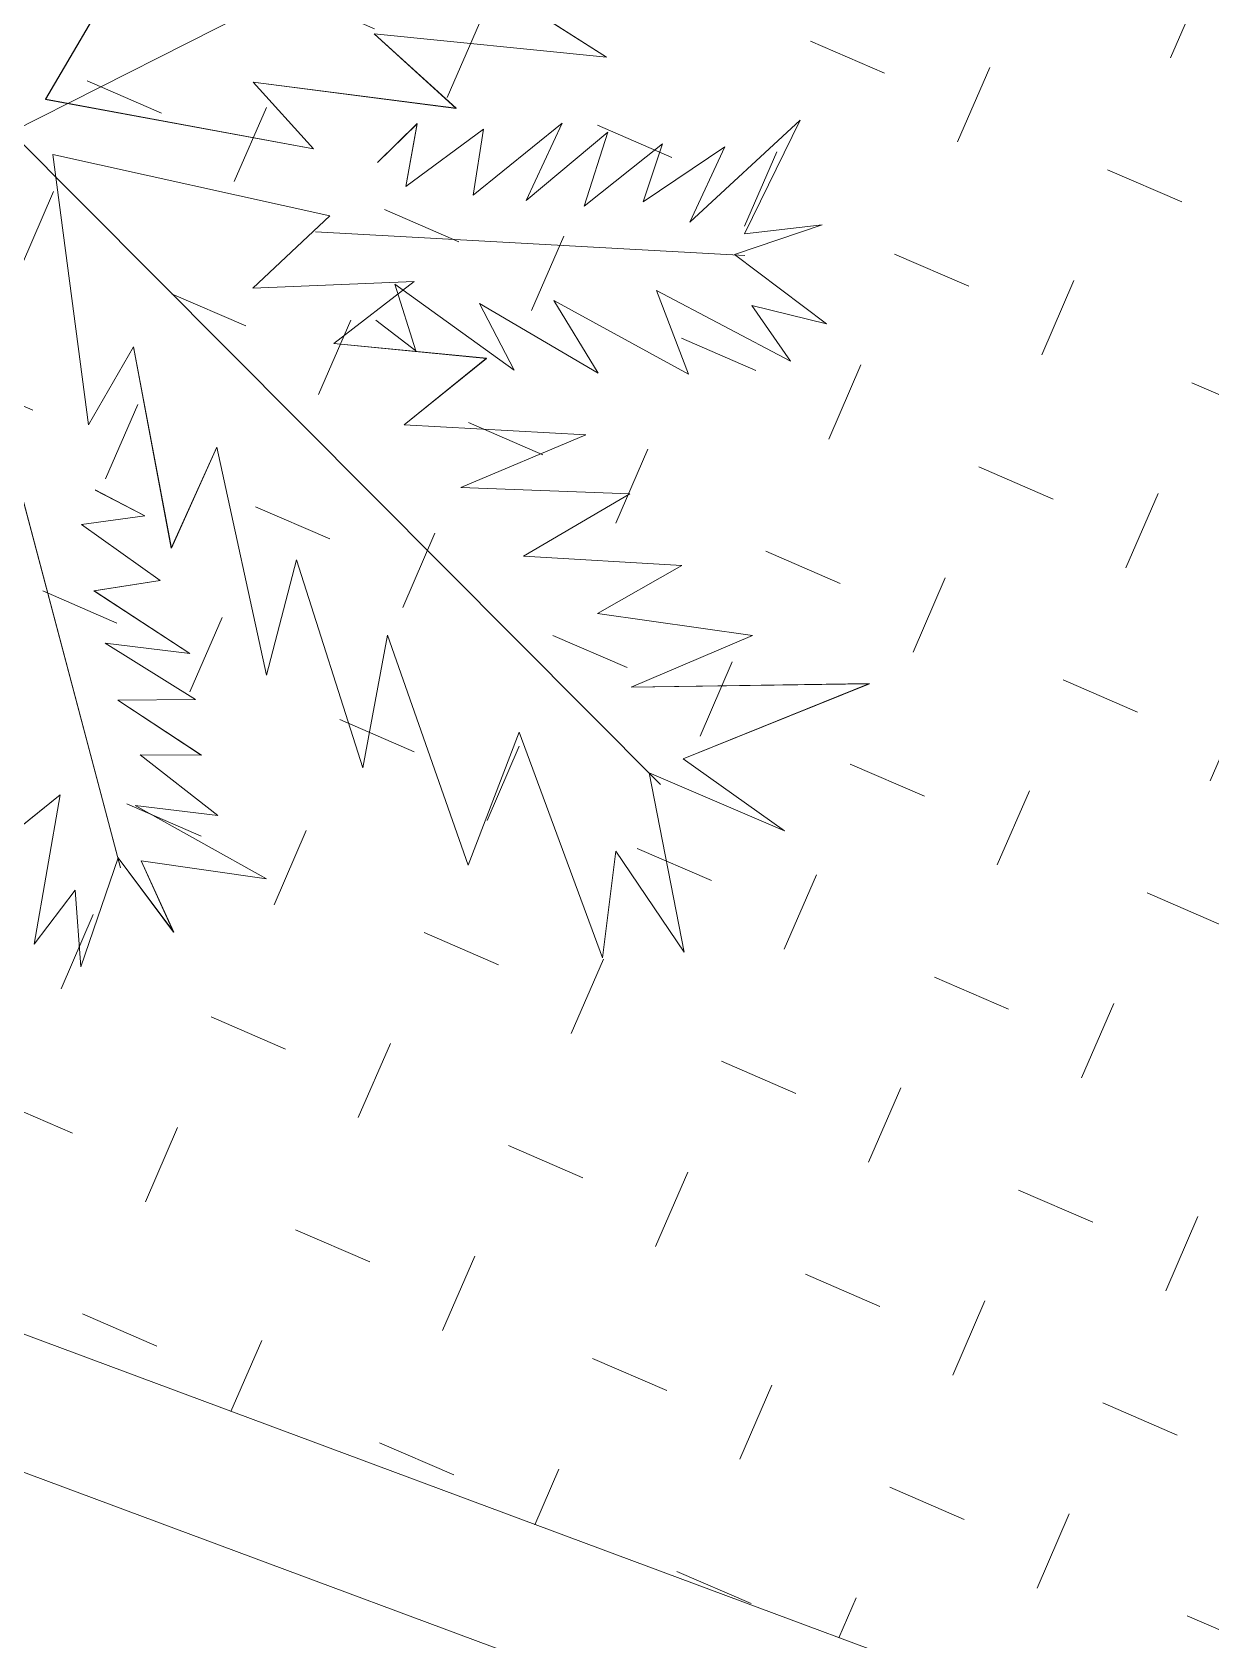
# Model space of a CAD drawing. Extents: x -2063571 to 559285, y 565862 to 1758715.
# Drawn here: x -2062798.1962 to -2062798.1504, y 566286.0925 to 566286.155 of the extents above; entities that cross this region are included whole.
import ezdxf

# ---------------------------------------------------------------- set-up
doc = ezdxf.new("R2010")
doc.units = 0
doc.header["$MEASUREMENT"] = 0
for name, color, linetype, lineweight in [('CAY', 64, 'CONTINUOUS', 0), ('CHIA LO', 40, 'CONTINUOUS', 0), ('kichthuoc', 6, 'CONTINUOUS', 0), ('Lift', 1, 'CONTINUOUS', 0), ('Q-DUONG', 22, 'CONTINUOUS', 0)]:
    doc.layers.add(name, color=color, linetype=linetype, lineweight=lineweight)
pattern_1 = [(336.581345463, (-5630456.878, 1390305.53873), (0.328767986843, 0.130044649361), [0.125, -0.375]), (66.581345463, (-5630456.84548, 1390305.45654), (-0.130044649361, 0.328767986843), [0.125, -0.375])]

# ---------------------------------------------------------------- blocks, each defined once
blk = doc.blocks.new('cay CAU VUA')
at = {"layer": 'CAY'}
for p, q in [((-755.8692, 239.7561), (-755.3263, 242.8669)), ((-756.1922, 240.8058), (-756.9756, 242.0556)), ((-754.9706, 240.3877), (-754.0241, 241.519)), ((-755.8692, 239.7561), (-758.66, 241.2337))]:
    blk.add_line(p, q, dxfattribs=at)
blk.add_lwpolyline([(-755.8891, 239.9178), (-755.2023, 240.5527), (-755.51, 240.5241), (-755.0207, 241.0284), (-755.3941, 240.9561), (-754.8531, 241.5467), (-755.2354, 241.4022), (-754.7842, 241.9996), (-755.205, 241.806), (-754.7196, 242.4876), (-755.1938, 242.3674), (-754.726, 243.0468), (-755.0515, 242.8738), (-754.9039, 243.2652), (-755.3373, 242.8122), (-755.4424, 243.3061), (-755.4433, 242.8793), (-756.0227, 243.2531), (-755.5415, 242.5917), (-755.9263, 242.8292), (-755.681, 242.3524), (-755.9829, 242.4934), (-755.6949, 242.0307), (-756.0809, 242.2058), (-755.7634, 241.72), (-756.158, 241.9652), (-755.8265, 241.4367), (-756.1766, 241.5362), (-755.916, 241.0791), (-756.2485, 241.1808), (-755.9102, 240.742), (-756.2657, 240.8142)], close=True, dxfattribs=at)
for points in [[(-756.0643, 241.1501), (-756.0578, 241.3234), (-756.2022, 241.1322), (-756.1977, 241.6367), (-756.3159, 241.408), (-756.3563, 241.8779), (-756.4718, 241.6099), (-756.5317, 242.1336), (-756.7031, 241.8775), (-756.7703, 242.3928), (-756.8499, 242.1746), (-756.9457, 242.4201), (-756.9578, 242.0254), (-757.2151, 242.2124), (-757.0357, 242.0121), (-757.4645, 241.943), (-756.9605, 241.836), (-757.2408, 241.7851), (-756.925, 241.6652), (-757.1258, 241.604), (-756.7959, 241.5087), (-757.0505, 241.428), (-756.6971, 241.3343), (-756.9852, 241.2828), (-756.6072, 241.175), (-756.8131, 241.0741), (-756.4985, 240.9699), (-756.6971, 240.8773), (-756.5089, 240.8428)], [(-753.8127, 241.1209), (-754.1093, 241.2048), (-753.6399, 241.4279), (-753.872, 241.4362), (-753.6682, 241.6031), (-754.0473, 241.4927), (-753.949, 241.7952), (-754.084, 241.5626), (-754.2822, 241.9491), (-754.2282, 241.4367), (-754.3632, 241.6875), (-754.3797, 241.3502), (-754.5, 241.5222), (-754.4887, 241.179), (-754.6441, 241.3962), (-754.624, 241.0312), (-754.762, 241.2893), (-754.7477, 240.8965), (-754.9073, 241.0611), (-754.9092, 240.7296), (-755.0586, 240.8899), (-755.0332, 240.7003)], [(-756.998, 239.7059), (-756.0291, 239.7871), (-756.4208, 240.6365), (-756.4887, 240.335), (-756.817, 240.9562), (-756.8637, 240.5787), (-757.2582, 241.2757), (-757.2389, 240.8675)]]:
    blk.add_lwpolyline(points, dxfattribs=at)
blk = doc.blocks.new('MB')
at = {"layer": 'Lift'}
h = blk.add_hatch(dxfattribs=at)
h.set_pattern_fill('CROSS', color=8, angle=336.5813, style=0)
h.set_pattern_definition([(336.581345463, (-5630456.878, 1390305.53873), (0.328767986843, 0.130044649361), [0.125, -0.375]), (66.581345463, (-5630456.84548, 1390305.45654), (-0.130044649361, 0.328767986843), [0.125, -0.375])])
h.paths.add_polyline_path([(336.9824, 626.3148, 0.414214), (335.9239, 628.6298), (327.3961, 631.8058, 0.414214), (325.081, 630.7473), (323.8944, 627.561, 0.414214), (324.953, 625.2459), (333.4807, 622.0699, 0.414214), (335.7958, 623.1285)])
h.paths.add_polyline_path([(328.9633, 627.4239), (330.9821, 626.672), (331.1139, 627.0258), (329.0951, 627.7777)], flags=24)
h = blk.add_hatch(dxfattribs=at)
h.set_pattern_fill('CROSS', color=8, angle=336.5813, style=0)
h.set_pattern_definition(pattern_1)
h.paths.add_polyline_path([(336.9824, 626.3148, 0.414214), (335.9239, 628.6298), (327.3961, 631.8058, 0.414214), (325.081, 630.7473), (323.8944, 627.561, 0.414214), (324.953, 625.2459), (333.4807, 622.0699, 0.414214), (335.7958, 623.1285)])
h.paths.add_polyline_path([(328.9633, 627.4239), (330.9821, 626.672), (331.1139, 627.0258), (329.0951, 627.7777)], flags=24)
h = blk.add_hatch(dxfattribs=at)
h.set_pattern_fill('CROSS', color=8, angle=336.5813, style=0)
h.set_pattern_definition(pattern_1)
h.paths.add_polyline_path([(336.9824, 626.3148, 0.414214), (335.9239, 628.6298), (327.3961, 631.8058, 0.414214), (325.081, 630.7473), (323.8944, 627.561, 0.414214), (324.953, 625.2459), (333.4807, 622.0699, 0.414214), (335.7958, 623.1285)])
h.paths.add_polyline_path([(328.9633, 627.4239), (330.9821, 626.672), (331.1139, 627.0258), (329.0951, 627.7777)], flags=24)
h = blk.add_hatch(dxfattribs=at)
h.set_pattern_fill('CROSS', color=8, angle=336.5813, style=0)
h.set_pattern_definition(pattern_1)
h.paths.add_polyline_path([(336.9824, 626.3148, 0.414214), (335.9239, 628.6298), (327.3961, 631.8058, 0.414214), (325.081, 630.7473), (323.8944, 627.561, 0.414214), (324.953, 625.2459), (333.4807, 622.0699, 0.414214), (335.7958, 623.1285)])
h.paths.add_polyline_path([(328.9633, 627.4239), (330.9821, 626.672), (331.1139, 627.0258), (329.0951, 627.7777)], flags=24)
h = blk.add_hatch(dxfattribs=at)
h.set_pattern_fill('CROSS', color=8, angle=336.5813, style=0)
h.set_pattern_definition(pattern_1)
h.paths.add_polyline_path([(336.9824, 626.3148, 0.414214), (335.9239, 628.6298), (327.3961, 631.8058, 0.414214), (325.081, 630.7473), (323.8944, 627.561, 0.414214), (324.953, 625.2459), (333.4807, 622.0699, 0.414214), (335.7958, 623.1285)])
h.paths.add_polyline_path([(328.9633, 627.4239), (330.9821, 626.672), (331.1139, 627.0258), (329.0951, 627.7777)], flags=24)
h = blk.add_hatch(dxfattribs=at)
h.set_pattern_fill('CROSS', color=8, angle=336.5813, style=0)
h.set_pattern_definition(pattern_1)
h.paths.add_polyline_path([(336.9824, 626.3148, 0.414214), (335.9239, 628.6298), (327.3961, 631.8058, 0.414214), (325.081, 630.7473), (323.8944, 627.561, 0.414214), (324.953, 625.2459), (333.4807, 622.0699, 0.414214), (335.7958, 623.1285)])
h.paths.add_polyline_path([(328.9633, 627.4239), (330.9821, 626.672), (331.1139, 627.0258), (329.0951, 627.7777)], flags=24)
h = blk.add_hatch(dxfattribs=at)
h.set_pattern_fill('CROSS', color=8, angle=336.5813, style=0)
h.set_pattern_definition(pattern_1)
h.paths.add_polyline_path([(336.9824, 626.3148, 0.414214), (335.9239, 628.6298), (327.3961, 631.8058, 0.414214), (325.081, 630.7473), (323.8944, 627.561, 0.414214), (324.953, 625.2459), (333.4807, 622.0699, 0.414214), (335.7958, 623.1285)])
h.paths.add_polyline_path([(328.9633, 627.4239), (330.9821, 626.672), (331.1139, 627.0258), (329.0951, 627.7777)], flags=24)
at = {"layer": 'CAY', "color": 8}
for p, q in [((325.9809, 626.7116, 0), (327.2485, 627.3538, 0)), ((325.9809, 626.7116, 0), (327.2485, 627.3538, 0)), ((325.9809, 626.7116, 0), (327.2485, 627.3538, 0)), ((325.9809, 626.7116, 0), (327.2485, 627.3538, 0)), ((325.9809, 626.7116, 0), (327.2485, 627.3538, 0)), ((326.2555, 627.1396, 0), (326.0338, 626.7624, 0)), ((326.2555, 627.1396, 0), (326.0338, 626.7624, 0)), ((326.2555, 627.1396, 0), (326.0338, 626.7624, 0)), ((326.2555, 627.1396, 0), (326.0338, 626.7624, 0)), ((326.2555, 627.1396, 0), (326.0338, 626.7624, 0)), ((326.9001, 626.8276, 0), (326.745, 626.9266, 0)), ((326.9001, 626.8276, 0), (326.745, 626.9266, 0)), ((326.9001, 626.8276, 0), (326.745, 626.9266, 0)), ((326.9001, 626.8276, 0), (326.745, 626.9266, 0)), ((326.9001, 626.8276, 0), (326.745, 626.9266, 0)), ((326.6681, 626.7485, 0), (326.5414, 626.8636, 0)), ((326.5414, 626.8636, 0), (326.9001, 626.8276, 0)), ((326.6681, 626.7485, 0), (326.5414, 626.8636, 0)), ((326.5414, 626.8636, 0), (326.9001, 626.8276, 0)), ((326.6681, 626.7485, 0), (326.5414, 626.8636, 0)), ((326.5414, 626.8636, 0), (326.9001, 626.8276, 0)), ((326.6681, 626.7485, 0), (326.5414, 626.8636, 0)), ((326.5414, 626.8636, 0), (326.9001, 626.8276, 0)), ((326.6681, 626.7485, 0), (326.5414, 626.8636, 0)), ((326.5414, 626.8636, 0), (326.9001, 626.8276, 0)), ((326.4477, 626.6858, 0), (326.3545, 626.789, 0)), ((326.3545, 626.789, 0), (326.6681, 626.7485, 0)), ((326.4477, 626.6858, 0), (326.3545, 626.789, 0)), ((326.3545, 626.789, 0), (326.6681, 626.7485, 0)), ((326.4477, 626.6858, 0), (326.3545, 626.789, 0)), ((326.3545, 626.789, 0), (326.6681, 626.7485, 0)), ((326.4477, 626.6858, 0), (326.3545, 626.789, 0)), ((326.3545, 626.789, 0), (326.6681, 626.7485, 0)), ((326.4477, 626.6858, 0), (326.3545, 626.789, 0)), ((326.3545, 626.789, 0), (326.6681, 626.7485, 0)), ((326.0338, 626.7624, 0), (326.4477, 626.6858, 0)), ((326.0338, 626.7624, 0), (326.4477, 626.6858, 0)), ((326.0338, 626.7624, 0), (326.4477, 626.6858, 0)), ((326.0338, 626.7624, 0), (326.4477, 626.6858, 0)), ((326.0338, 626.7624, 0), (326.4477, 626.6858, 0)), ((327.1989, 626.7303, 0), (327.0287, 626.5728, 0)), ((327.1989, 626.7303, 0), (327.0287, 626.5728, 0)), ((327.1989, 626.7303, 0), (327.0287, 626.5728, 0)), ((327.1989, 626.7303, 0), (327.0287, 626.5728, 0)), ((327.1989, 626.7303, 0), (327.0287, 626.5728, 0)), ((327.113, 626.5547, 0), (327.1989, 626.7303, 0)), ((327.113, 626.5547, 0), (327.1989, 626.7303, 0)), ((327.113, 626.5547, 0), (327.1989, 626.7303, 0)), ((327.113, 626.5547, 0), (327.1989, 626.7303, 0)), ((327.113, 626.5547, 0), (327.1989, 626.7303, 0)), ((325.9809, 626.7116, 0), (326.9834, 625.7045, 0)), ((325.9809, 626.7116, 0), (326.9834, 625.7045, 0)), ((325.9809, 626.7116, 0), (326.9834, 625.7045, 0)), ((325.9809, 626.7116, 0), (326.9834, 625.7045, 0)), ((325.9809, 626.7116, 0), (326.9834, 625.7045, 0)), ((326.608, 626.7248, 0), (326.5464, 626.6646, 0)), ((326.608, 626.7248, 0), (326.5464, 626.6646, 0)), ((326.608, 626.7248, 0), (326.5464, 626.6646, 0)), ((326.608, 626.7248, 0), (326.5464, 626.6646, 0)), ((326.608, 626.7248, 0), (326.5464, 626.6646, 0)), ((326.5904, 626.6278, 0), (326.608, 626.7248, 0)), ((326.5904, 626.6278, 0), (326.608, 626.7248, 0)), ((326.5904, 626.6278, 0), (326.608, 626.7248, 0)), ((326.5904, 626.6278, 0), (326.608, 626.7248, 0)), ((326.5904, 626.6278, 0), (326.608, 626.7248, 0)), ((326.7104, 626.7164, 0), (326.5904, 626.6278, 0)), ((326.7104, 626.7164, 0), (326.5904, 626.6278, 0)), ((326.7104, 626.7164, 0), (326.5904, 626.6278, 0)), ((326.7104, 626.7164, 0), (326.5904, 626.6278, 0)), ((326.7104, 626.7164, 0), (326.5904, 626.6278, 0)), ((326.8318, 626.7255, 0), (326.6941, 626.6145, 0)), ((326.8318, 626.7255, 0), (326.6941, 626.6145, 0)), ((326.8318, 626.7255, 0), (326.6941, 626.6145, 0)), ((326.8318, 626.7255, 0), (326.6941, 626.6145, 0)), ((326.8318, 626.7255, 0), (326.6941, 626.6145, 0)), ((326.6941, 626.6145, 0), (326.7104, 626.7164, 0)), ((326.6941, 626.6145, 0), (326.7104, 626.7164, 0)), ((326.6941, 626.6145, 0), (326.7104, 626.7164, 0)), ((326.6941, 626.6145, 0), (326.7104, 626.7164, 0)), ((326.6941, 626.6145, 0), (326.7104, 626.7164, 0)), ((326.7759, 626.6062, 0), (326.8318, 626.7255, 0)), ((326.7759, 626.6062, 0), (326.8318, 626.7255, 0)), ((326.7759, 626.6062, 0), (326.8318, 626.7255, 0)), ((326.7759, 626.6062, 0), (326.8318, 626.7255, 0)), ((326.7759, 626.6062, 0), (326.8318, 626.7255, 0)), ((326.9021, 626.7118, 0), (326.7759, 626.6062, 0)), ((326.9021, 626.7118, 0), (326.7759, 626.6062, 0)), ((326.9021, 626.7118, 0), (326.7759, 626.6062, 0)), ((326.9021, 626.7118, 0), (326.7759, 626.6062, 0)), ((326.9021, 626.7118, 0), (326.7759, 626.6062, 0)), ((326.8657, 626.5973, 0), (326.9021, 626.7118, 0)), ((326.8657, 626.5973, 0), (326.9021, 626.7118, 0)), ((326.8657, 626.5973, 0), (326.9021, 626.7118, 0)), ((326.8657, 626.5973, 0), (326.9021, 626.7118, 0)), ((326.8657, 626.5973, 0), (326.9021, 626.7118, 0)), ((326.9863, 626.6938, 0), (326.8657, 626.5973, 0)), ((326.9863, 626.6938, 0), (326.8657, 626.5973, 0)), ((326.9863, 626.6938, 0), (326.8657, 626.5973, 0)), ((326.9863, 626.6938, 0), (326.8657, 626.5973, 0)), ((326.9863, 626.6938, 0), (326.8657, 626.5973, 0)), ((326.9567, 626.6041, 0), (326.9863, 626.6938, 0)), ((326.9567, 626.6041, 0), (326.9863, 626.6938, 0)), ((326.9567, 626.6041, 0), (326.9863, 626.6938, 0)), ((326.9567, 626.6041, 0), (326.9863, 626.6938, 0)), ((326.9567, 626.6041, 0), (326.9863, 626.6938, 0)), ((327.0828, 626.689, 0), (326.9567, 626.6041, 0)), ((327.0828, 626.689, 0), (326.9567, 626.6041, 0)), ((327.0828, 626.689, 0), (326.9567, 626.6041, 0)), ((327.0828, 626.689, 0), (326.9567, 626.6041, 0)), ((327.0828, 626.689, 0), (326.9567, 626.6041, 0)), ((327.0287, 626.5728, 0), (327.0828, 626.689, 0)), ((327.0287, 626.5728, 0), (327.0828, 626.689, 0)), ((327.0287, 626.5728, 0), (327.0828, 626.689, 0)), ((327.0287, 626.5728, 0), (327.0828, 626.689, 0)), ((327.0287, 626.5728, 0), (327.0828, 626.689, 0)), ((326.0455, 626.677, 0), (326.1006, 626.2597, 0)), ((326.4728, 626.5827, 0), (326.0455, 626.677, 0)), ((326.0455, 626.677, 0), (326.1006, 626.2597, 0)), ((326.4728, 626.5827, 0), (326.0455, 626.677, 0)), ((326.0455, 626.677, 0), (326.1006, 626.2597, 0)), ((326.4728, 626.5827, 0), (326.0455, 626.677, 0)), ((326.0455, 626.677, 0), (326.1006, 626.2597, 0)), ((326.4728, 626.5827, 0), (326.0455, 626.677, 0)), ((326.0455, 626.677, 0), (326.1006, 626.2597, 0)), ((326.4728, 626.5827, 0), (326.0455, 626.677, 0)), ((326.3539, 626.4708, 0), (326.4728, 626.5827, 0)), ((326.3539, 626.4708, 0), (326.4728, 626.5827, 0)), ((326.3539, 626.4708, 0), (326.4728, 626.5827, 0)), ((326.3539, 626.4708, 0), (326.4728, 626.5827, 0)), ((326.3539, 626.4708, 0), (326.4728, 626.5827, 0)), ((326.4506, 626.5579, 0), (327.1134, 626.5214, 0)), ((326.4506, 626.5579, 0), (327.1134, 626.5214, 0)), ((326.4506, 626.5579, 0), (327.1134, 626.5214, 0)), ((326.4506, 626.5579, 0), (327.1134, 626.5214, 0)), ((326.4506, 626.5579, 0), (327.1134, 626.5214, 0)), ((327.0976, 626.5226, 0), (327.2332, 626.5687, 0)), ((327.0976, 626.5226, 0), (327.2332, 626.5687, 0)), ((327.0976, 626.5226, 0), (327.2332, 626.5687, 0)), ((327.0976, 626.5226, 0), (327.2332, 626.5687, 0)), ((327.0976, 626.5226, 0), (327.2332, 626.5687, 0)), ((327.2332, 626.5687, 0), (327.113, 626.5547, 0)), ((327.2332, 626.5687, 0), (327.113, 626.5547, 0)), ((327.2332, 626.5687, 0), (327.113, 626.5547, 0)), ((327.2332, 626.5687, 0), (327.113, 626.5547, 0)), ((327.2332, 626.5687, 0), (327.113, 626.5547, 0)), ((327.2396, 626.4157, 0), (327.0976, 626.5226, 0)), ((327.2396, 626.4157, 0), (327.0976, 626.5226, 0)), ((327.2396, 626.4157, 0), (327.0976, 626.5226, 0)), ((327.2396, 626.4157, 0), (327.0976, 626.5226, 0)), ((327.2396, 626.4157, 0), (327.0976, 626.5226, 0)), ((326.6031, 626.4812, 0), (326.3539, 626.4708, 0)), ((326.6031, 626.4812, 0), (326.3539, 626.4708, 0)), ((326.6031, 626.4812, 0), (326.3539, 626.4708, 0)), ((326.6031, 626.4812, 0), (326.3539, 626.4708, 0)), ((326.6031, 626.4812, 0), (326.3539, 626.4708, 0)), ((326.4793, 626.3854, 0), (326.6031, 626.4812, 0)), ((326.4793, 626.3854, 0), (326.6031, 626.4812, 0)), ((326.4793, 626.3854, 0), (326.6031, 626.4812, 0)), ((326.4793, 626.3854, 0), (326.6031, 626.4812, 0)), ((326.4793, 626.3854, 0), (326.6031, 626.4812, 0)), ((326.6059, 626.3741, 0), (326.5732, 626.4768, 0)), ((326.5732, 626.4768, 0), (326.7574, 626.3442, 0)), ((326.6059, 626.3741, 0), (326.5732, 626.4768, 0)), ((326.5732, 626.4768, 0), (326.7574, 626.3442, 0)), ((326.6059, 626.3741, 0), (326.5732, 626.4768, 0)), ((326.5732, 626.4768, 0), (326.7574, 626.3442, 0)), ((326.6059, 626.3741, 0), (326.5732, 626.4768, 0)), ((326.5732, 626.4768, 0), (326.7574, 626.3442, 0)), ((326.6059, 626.3741, 0), (326.5732, 626.4768, 0)), ((326.5732, 626.4768, 0), (326.7574, 626.3442, 0)), ((327.0268, 626.3379, 0), (326.9772, 626.4674, 0)), ((326.9772, 626.4674, 0), (327.184, 626.3583, 0)), ((327.0268, 626.3379, 0), (326.9772, 626.4674, 0)), ((326.9772, 626.4674, 0), (327.184, 626.3583, 0)), ((327.0268, 626.3379, 0), (326.9772, 626.4674, 0)), ((326.9772, 626.4674, 0), (327.184, 626.3583, 0)), ((327.0268, 626.3379, 0), (326.9772, 626.4674, 0)), ((326.9772, 626.4674, 0), (327.184, 626.3583, 0)), ((327.0268, 626.3379, 0), (326.9772, 626.4674, 0)), ((326.9772, 626.4674, 0), (327.184, 626.3583, 0)), ((326.7574, 626.3442, 0), (326.704, 626.447, 0)), ((326.704, 626.447, 0), (326.8872, 626.3398, 0)), ((326.7574, 626.3442, 0), (326.704, 626.447, 0)), ((326.704, 626.447, 0), (326.8872, 626.3398, 0)), ((326.7574, 626.3442, 0), (326.704, 626.447, 0)), ((326.704, 626.447, 0), (326.8872, 626.3398, 0)), ((326.7574, 626.3442, 0), (326.704, 626.447, 0)), ((326.704, 626.447, 0), (326.8872, 626.3398, 0)), ((326.7574, 626.3442, 0), (326.704, 626.447, 0)), ((326.704, 626.447, 0), (326.8872, 626.3398, 0)), ((326.8872, 626.3398, 0), (326.8187, 626.4519, 0)), ((326.8187, 626.4519, 0), (327.0268, 626.3379, 0)), ((326.8872, 626.3398, 0), (326.8187, 626.4519, 0)), ((326.8187, 626.4519, 0), (327.0268, 626.3379, 0)), ((326.8872, 626.3398, 0), (326.8187, 626.4519, 0)), ((326.8187, 626.4519, 0), (327.0268, 626.3379, 0)), ((326.8872, 626.3398, 0), (326.8187, 626.4519, 0)), ((326.8187, 626.4519, 0), (327.0268, 626.3379, 0)), ((326.8872, 626.3398, 0), (326.8187, 626.4519, 0)), ((326.8187, 626.4519, 0), (327.0268, 626.3379, 0)), ((327.184, 626.3583, 0), (327.1245, 626.4442, 0)), ((327.1245, 626.4442, 0), (327.2396, 626.4157, 0)), ((327.184, 626.3583, 0), (327.1245, 626.4442, 0)), ((327.1245, 626.4442, 0), (327.2396, 626.4157, 0)), ((327.184, 626.3583, 0), (327.1245, 626.4442, 0)), ((327.1245, 626.4442, 0), (327.2396, 626.4157, 0)), ((327.184, 626.3583, 0), (327.1245, 626.4442, 0)), ((327.1245, 626.4442, 0), (327.2396, 626.4157, 0)), ((327.184, 626.3583, 0), (327.1245, 626.4442, 0)), ((327.1245, 626.4442, 0), (327.2396, 626.4157, 0)), ((326.5439, 626.4215, 0), (326.6059, 626.3741, 0)), ((326.5439, 626.4215, 0), (326.6059, 626.3741, 0)), ((326.5439, 626.4215, 0), (326.6059, 626.3741, 0)), ((326.5439, 626.4215, 0), (326.6059, 626.3741, 0)), ((326.5439, 626.4215, 0), (326.6059, 626.3741, 0)), ((326.715, 626.3625, 0), (326.4793, 626.3854, 0)), ((326.715, 626.3625, 0), (326.4793, 626.3854, 0)), ((326.715, 626.3625, 0), (326.4793, 626.3854, 0)), ((326.715, 626.3625, 0), (326.4793, 626.3854, 0)), ((326.715, 626.3625, 0), (326.4793, 626.3854, 0)), ((326.1006, 626.2597, 0), (326.17, 626.3802, 0)), ((326.1006, 626.2597, 0), (326.17, 626.3802, 0)), ((326.1006, 626.2597, 0), (326.17, 626.3802, 0)), ((326.1006, 626.2597, 0), (326.17, 626.3802, 0)), ((326.1006, 626.2597, 0), (326.17, 626.3802, 0)), ((326.17, 626.3802, 0), (326.2283, 626.0695, 0)), ((326.17, 626.3802, 0), (326.2283, 626.0695, 0)), ((326.17, 626.3802, 0), (326.2283, 626.0695, 0)), ((326.17, 626.3802, 0), (326.2283, 626.0695, 0)), ((326.17, 626.3802, 0), (326.2283, 626.0695, 0)), ((326.5875, 626.2596, 0), (326.715, 626.3625, 0)), ((326.5875, 626.2596, 0), (326.715, 626.3625, 0)), ((326.5875, 626.2596, 0), (326.715, 626.3625, 0)), ((326.5875, 626.2596, 0), (326.715, 626.3625, 0)), ((326.5875, 626.2596, 0), (326.715, 626.3625, 0)), ((326.8679, 626.2443, 0), (326.5875, 626.2596, 0)), ((326.8679, 626.2443, 0), (326.5875, 626.2596, 0)), ((326.8679, 626.2443, 0), (326.5875, 626.2596, 0)), ((326.8679, 626.2443, 0), (326.5875, 626.2596, 0)), ((326.8679, 626.2443, 0), (326.5875, 626.2596, 0)), ((326.6753, 626.1629, 0), (326.8679, 626.2443, 0)), ((326.6753, 626.1629, 0), (326.8679, 626.2443, 0)), ((326.6753, 626.1629, 0), (326.8679, 626.2443, 0)), ((326.6753, 626.1629, 0), (326.8679, 626.2443, 0)), ((326.6753, 626.1629, 0), (326.8679, 626.2443, 0)), ((325.9798, 626.2174, 0), (326.1499, 625.5758, 0)), ((325.9798, 626.2174, 0), (326.1499, 625.5758, 0)), ((325.9798, 626.2174, 0), (326.1499, 625.5758, 0)), ((325.9798, 626.2174, 0), (326.1499, 625.5758, 0)), ((325.9798, 626.2174, 0), (326.1499, 625.5758, 0)), ((326.2283, 626.0695, 0), (326.2986, 626.2255, 0)), ((326.2283, 626.0695, 0), (326.2986, 626.2255, 0)), ((326.2283, 626.0695, 0), (326.2986, 626.2255, 0)), ((326.2283, 626.0695, 0), (326.2986, 626.2255, 0)), ((326.2283, 626.0695, 0), (326.2986, 626.2255, 0)), ((326.2986, 626.2255, 0), (326.3753, 625.8733, 0)), ((326.2986, 626.2255, 0), (326.3753, 625.8733, 0)), ((326.2986, 626.2255, 0), (326.3753, 625.8733, 0)), ((326.2986, 626.2255, 0), (326.3753, 625.8733, 0)), ((326.2986, 626.2255, 0), (326.3753, 625.8733, 0)), ((326.1872, 626.1193, 0), (326.1109, 626.1592, 0)), ((326.1872, 626.1193, 0), (326.1109, 626.1592, 0)), ((326.1872, 626.1193, 0), (326.1109, 626.1592, 0)), ((326.1872, 626.1193, 0), (326.1109, 626.1592, 0)), ((326.1872, 626.1193, 0), (326.1109, 626.1592, 0)), ((326.9363, 626.1535, 0), (326.6753, 626.1629, 0)), ((326.9363, 626.1535, 0), (326.6753, 626.1629, 0)), ((326.9363, 626.1535, 0), (326.6753, 626.1629, 0)), ((326.9363, 626.1535, 0), (326.6753, 626.1629, 0)), ((326.9363, 626.1535, 0), (326.6753, 626.1629, 0)), ((326.7717, 626.0571, 0), (326.9363, 626.1535, 0)), ((326.7717, 626.0571, 0), (326.9363, 626.1535, 0)), ((326.7717, 626.0571, 0), (326.9363, 626.1535, 0)), ((326.7717, 626.0571, 0), (326.9363, 626.1535, 0)), ((326.7717, 626.0571, 0), (326.9363, 626.1535, 0)), ((326.0895, 626.106, 0), (326.1872, 626.1193, 0)), ((326.0895, 626.106, 0), (326.1872, 626.1193, 0)), ((326.0895, 626.106, 0), (326.1872, 626.1193, 0)), ((326.0895, 626.106, 0), (326.1872, 626.1193, 0)), ((326.0895, 626.106, 0), (326.1872, 626.1193, 0)), ((326.2109, 626.0193, 0), (326.0895, 626.106, 0)), ((326.2109, 626.0193, 0), (326.0895, 626.106, 0)), ((326.2109, 626.0193, 0), (326.0895, 626.106, 0)), ((326.2109, 626.0193, 0), (326.0895, 626.106, 0)), ((326.2109, 626.0193, 0), (326.0895, 626.106, 0)), ((326.3753, 625.8733, 0), (326.4214, 626.0513, 0)), ((326.3753, 625.8733, 0), (326.4214, 626.0513, 0)), ((326.3753, 625.8733, 0), (326.4214, 626.0513, 0)), ((326.3753, 625.8733, 0), (326.4214, 626.0513, 0)), ((326.3753, 625.8733, 0), (326.4214, 626.0513, 0)), ((326.4214, 626.0513, 0), (326.5238, 625.7304, 0)), ((326.4214, 626.0513, 0), (326.5238, 625.7304, 0)), ((326.4214, 626.0513, 0), (326.5238, 625.7304, 0)), ((326.4214, 626.0513, 0), (326.5238, 625.7304, 0)), ((326.4214, 626.0513, 0), (326.5238, 625.7304, 0)), ((327.0165, 626.0428, 0), (326.7717, 626.0571, 0)), ((327.0165, 626.0428, 0), (326.7717, 626.0571, 0)), ((327.0165, 626.0428, 0), (326.7717, 626.0571, 0)), ((327.0165, 626.0428, 0), (326.7717, 626.0571, 0)), ((327.0165, 626.0428, 0), (326.7717, 626.0571, 0)), ((326.8864, 625.9684, 0), (327.0165, 626.0428, 0)), ((326.8864, 625.9684, 0), (327.0165, 626.0428, 0)), ((326.8864, 625.9684, 0), (327.0165, 626.0428, 0)), ((326.8864, 625.9684, 0), (327.0165, 626.0428, 0)), ((326.8864, 625.9684, 0), (327.0165, 626.0428, 0)), ((326.1089, 626.0034, 0), (326.2109, 626.0193, 0)), ((326.1089, 626.0034, 0), (326.2109, 626.0193, 0)), ((326.1089, 626.0034, 0), (326.2109, 626.0193, 0)), ((326.1089, 626.0034, 0), (326.2109, 626.0193, 0)), ((326.1089, 626.0034, 0), (326.2109, 626.0193, 0)), ((326.257, 625.9066, 0), (326.1089, 626.0034, 0)), ((326.257, 625.9066, 0), (326.1089, 626.0034, 0)), ((326.257, 625.9066, 0), (326.1089, 626.0034, 0)), ((326.257, 625.9066, 0), (326.1089, 626.0034, 0)), ((326.257, 625.9066, 0), (326.1089, 626.0034, 0)), ((327.1253, 625.9348, 0), (326.8864, 625.9684, 0)), ((327.1253, 625.9348, 0), (326.8864, 625.9684, 0)), ((327.1253, 625.9348, 0), (326.8864, 625.9684, 0)), ((327.1253, 625.9348, 0), (326.8864, 625.9684, 0)), ((327.1253, 625.9348, 0), (326.8864, 625.9684, 0)), ((326.2657, 625.8355, 0), (326.1263, 625.9229, 0)), ((326.1263, 625.9229, 0), (326.257, 625.9066, 0)), ((326.2657, 625.8355, 0), (326.1263, 625.9229, 0)), ((326.1263, 625.9229, 0), (326.257, 625.9066, 0)), ((326.2657, 625.8355, 0), (326.1263, 625.9229, 0)), ((326.1263, 625.9229, 0), (326.257, 625.9066, 0)), ((326.2657, 625.8355, 0), (326.1263, 625.9229, 0)), ((326.1263, 625.9229, 0), (326.257, 625.9066, 0)), ((326.2657, 625.8355, 0), (326.1263, 625.9229, 0)), ((326.1263, 625.9229, 0), (326.257, 625.9066, 0)), ((326.5238, 625.7304, 0), (326.5619, 625.9353, 0)), ((326.5238, 625.7304, 0), (326.5619, 625.9353, 0)), ((326.5238, 625.7304, 0), (326.5619, 625.9353, 0)), ((326.5238, 625.7304, 0), (326.5619, 625.9353, 0)), ((326.5238, 625.7304, 0), (326.5619, 625.9353, 0)), ((326.5619, 625.9353, 0), (326.6865, 625.58, 0)), ((326.5619, 625.9353, 0), (326.6865, 625.58, 0)), ((326.5619, 625.9353, 0), (326.6865, 625.58, 0)), ((326.5619, 625.9353, 0), (326.6865, 625.58, 0)), ((326.5619, 625.9353, 0), (326.6865, 625.58, 0)), ((326.9381, 625.855, 0), (327.1253, 625.9348, 0)), ((326.9381, 625.855, 0), (327.1253, 625.9348, 0)), ((326.9381, 625.855, 0), (327.1253, 625.9348, 0)), ((326.9381, 625.855, 0), (327.1253, 625.9348, 0)), ((326.9381, 625.855, 0), (327.1253, 625.9348, 0)), ((327.3061, 625.8602, 0), (326.9381, 625.855, 0)), ((327.3061, 625.8602, 0), (326.9381, 625.855, 0)), ((327.3061, 625.8602, 0), (326.9381, 625.855, 0)), ((327.3061, 625.8602, 0), (326.9381, 625.855, 0)), ((327.3061, 625.8602, 0), (326.9381, 625.855, 0)), ((327.0183, 625.7443, 0), (327.3061, 625.8602, 0)), ((327.0183, 625.7443, 0), (327.3061, 625.8602, 0)), ((327.0183, 625.7443, 0), (327.3061, 625.8602, 0)), ((327.0183, 625.7443, 0), (327.3061, 625.8602, 0)), ((327.0183, 625.7443, 0), (327.3061, 625.8602, 0)), ((326.1455, 625.8348, 0), (326.2657, 625.8355, 0)), ((326.1455, 625.8348, 0), (326.2657, 625.8355, 0)), ((326.1455, 625.8348, 0), (326.2657, 625.8355, 0)), ((326.1455, 625.8348, 0), (326.2657, 625.8355, 0)), ((326.1455, 625.8348, 0), (326.2657, 625.8355, 0)), ((326.2746, 625.7499, 0), (326.1455, 625.8348, 0)), ((326.2746, 625.7499, 0), (326.1455, 625.8348, 0)), ((326.2746, 625.7499, 0), (326.1455, 625.8348, 0)), ((326.2746, 625.7499, 0), (326.1455, 625.8348, 0)), ((326.2746, 625.7499, 0), (326.1455, 625.8348, 0)), ((326.6865, 625.58, 0), (326.7654, 625.7855, 0)), ((326.6865, 625.58, 0), (326.7654, 625.7855, 0)), ((326.6865, 625.58, 0), (326.7654, 625.7855, 0)), ((326.6865, 625.58, 0), (326.7654, 625.7855, 0)), ((326.6865, 625.58, 0), (326.7654, 625.7855, 0)), ((326.7654, 625.7855, 0), (326.8937, 625.4371, 0)), ((326.7654, 625.7855, 0), (326.8937, 625.4371, 0)), ((326.7654, 625.7855, 0), (326.8937, 625.4371, 0)), ((326.7654, 625.7855, 0), (326.8937, 625.4371, 0)), ((326.7654, 625.7855, 0), (326.8937, 625.4371, 0)), ((326.2999, 625.6567, 0), (326.1801, 625.7503, 0)), ((326.1801, 625.7503, 0), (326.2746, 625.7499, 0)), ((326.2999, 625.6567, 0), (326.1801, 625.7503, 0)), ((326.1801, 625.7503, 0), (326.2746, 625.7499, 0)), ((326.2999, 625.6567, 0), (326.1801, 625.7503, 0)), ((326.1801, 625.7503, 0), (326.2746, 625.7499, 0)), ((326.2999, 625.6567, 0), (326.1801, 625.7503, 0)), ((326.1801, 625.7503, 0), (326.2746, 625.7499, 0)), ((326.2999, 625.6567, 0), (326.1801, 625.7503, 0)), ((326.1801, 625.7503, 0), (326.2746, 625.7499, 0)), ((327.175, 625.6331, 0), (327.0183, 625.7443, 0)), ((327.175, 625.6331, 0), (327.0183, 625.7443, 0)), ((327.175, 625.6331, 0), (327.0183, 625.7443, 0)), ((327.175, 625.6331, 0), (327.0183, 625.7443, 0)), ((327.175, 625.6331, 0), (327.0183, 625.7443, 0)), ((327.0201, 625.4459, 0), (326.9661, 625.7227, 0)), ((326.9661, 625.7227, 0), (327.175, 625.6331, 0)), ((327.0201, 625.4459, 0), (326.9661, 625.7227, 0)), ((326.9661, 625.7227, 0), (327.175, 625.6331, 0)), ((327.0201, 625.4459, 0), (326.9661, 625.7227, 0)), ((326.9661, 625.7227, 0), (327.175, 625.6331, 0)), ((327.0201, 625.4459, 0), (326.9661, 625.7227, 0)), ((326.9661, 625.7227, 0), (327.175, 625.6331, 0)), ((327.0201, 625.4459, 0), (326.9661, 625.7227, 0)), ((326.9661, 625.7227, 0), (327.175, 625.6331, 0)), ((325.9487, 625.6014, 0), (326.0565, 625.6887, 0)), ((325.9487, 625.6014, 0), (326.0565, 625.6887, 0)), ((325.9487, 625.6014, 0), (326.0565, 625.6887, 0)), ((325.9487, 625.6014, 0), (326.0565, 625.6887, 0)), ((325.9487, 625.6014, 0), (326.0565, 625.6887, 0)), ((326.0565, 625.6887, 0), (326.0167, 625.4582, 0)), ((326.0565, 625.6887, 0), (326.0167, 625.4582, 0)), ((326.0565, 625.6887, 0), (326.0167, 625.4582, 0)), ((326.0565, 625.6887, 0), (326.0167, 625.4582, 0)), ((326.0565, 625.6887, 0), (326.0167, 625.4582, 0)), ((326.375, 625.559, 0), (326.1726, 625.6722, 0)), ((326.1726, 625.6722, 0), (326.2999, 625.6567, 0)), ((326.375, 625.559, 0), (326.1726, 625.6722, 0)), ((326.1726, 625.6722, 0), (326.2999, 625.6567, 0)), ((326.375, 625.559, 0), (326.1726, 625.6722, 0)), ((326.1726, 625.6722, 0), (326.2999, 625.6567, 0)), ((326.375, 625.559, 0), (326.1726, 625.6722, 0)), ((326.1726, 625.6722, 0), (326.2999, 625.6567, 0)), ((326.375, 625.559, 0), (326.1726, 625.6722, 0)), ((326.1726, 625.6722, 0), (326.2999, 625.6567, 0)), ((326.0884, 625.4231, 0), (326.1462, 625.5912, 0)), ((326.0884, 625.4231, 0), (326.1462, 625.5912, 0)), ((326.0884, 625.4231, 0), (326.1462, 625.5912, 0)), ((326.0884, 625.4231, 0), (326.1462, 625.5912, 0)), ((326.0884, 625.4231, 0), (326.1462, 625.5912, 0)), ((326.1462, 625.5912, 0), (326.2319, 625.4765, 0)), ((326.1462, 625.5912, 0), (326.2319, 625.4765, 0)), ((326.1462, 625.5912, 0), (326.2319, 625.4765, 0)), ((326.1462, 625.5912, 0), (326.2319, 625.4765, 0)), ((326.1462, 625.5912, 0), (326.2319, 625.4765, 0)), ((326.8937, 625.4371, 0), (326.9146, 625.6017, 0)), ((326.8937, 625.4371, 0), (326.9146, 625.6017, 0)), ((326.8937, 625.4371, 0), (326.9146, 625.6017, 0)), ((326.8937, 625.4371, 0), (326.9146, 625.6017, 0)), ((326.8937, 625.4371, 0), (326.9146, 625.6017, 0)), ((326.9146, 625.6017, 0), (327.0201, 625.4459, 0)), ((326.9146, 625.6017, 0), (327.0201, 625.4459, 0)), ((326.9146, 625.6017, 0), (327.0201, 625.4459, 0)), ((326.9146, 625.6017, 0), (327.0201, 625.4459, 0)), ((326.9146, 625.6017, 0), (327.0201, 625.4459, 0)), ((326.2319, 625.4765, 0), (326.1815, 625.5865, 0)), ((326.1815, 625.5865, 0), (326.375, 625.559, 0)), ((326.2319, 625.4765, 0), (326.1815, 625.5865, 0)), ((326.1815, 625.5865, 0), (326.375, 625.559, 0)), ((326.2319, 625.4765, 0), (326.1815, 625.5865, 0)), ((326.1815, 625.5865, 0), (326.375, 625.559, 0)), ((326.2319, 625.4765, 0), (326.1815, 625.5865, 0)), ((326.1815, 625.5865, 0), (326.375, 625.559, 0)), ((326.2319, 625.4765, 0), (326.1815, 625.5865, 0)), ((326.1815, 625.5865, 0), (326.375, 625.559, 0)), ((326.0167, 625.4582, 0), (326.0799, 625.5414, 0)), ((326.0167, 625.4582, 0), (326.0799, 625.5414, 0)), ((326.0167, 625.4582, 0), (326.0799, 625.5414, 0)), ((326.0167, 625.4582, 0), (326.0799, 625.5414, 0)), ((326.0167, 625.4582, 0), (326.0799, 625.5414, 0)), ((326.0799, 625.5414, 0), (326.0884, 625.4231, 0)), ((326.0799, 625.5414, 0), (326.0884, 625.4231, 0)), ((326.0799, 625.5414, 0), (326.0884, 625.4231, 0)), ((326.0799, 625.5414, 0), (326.0884, 625.4231, 0)), ((326.0799, 625.5414, 0), (326.0884, 625.4231, 0))]:
    blk.add_line(p, q, dxfattribs=at)
at = {"layer": 'CHIA LO', "color": 8, "flags": 128}
for points in [[(333.4109, 621.8825), (324.8832, 625.0585, -0.414214), (323.707, 627.6308), (324.8936, 630.8171, -0.414214), (327.4659, 631.9933), (335.9937, 628.8173)], [(333.4109, 621.8825), (324.8832, 625.0585, -0.414214), (323.707, 627.6308), (324.8936, 630.8171, -0.414214), (327.4659, 631.9933), (335.9937, 628.8173)], [(333.4109, 621.8825), (324.8832, 625.0585, -0.414214), (323.707, 627.6308), (324.8936, 630.8171, -0.414214), (327.4659, 631.9933), (335.9937, 628.8173)], [(333.4109, 621.8825), (324.8832, 625.0585, -0.414214), (323.707, 627.6308), (324.8936, 630.8171, -0.414214), (327.4659, 631.9933), (335.9937, 628.8173)], [(333.4109, 621.8825), (324.8832, 625.0585, -0.414214), (323.707, 627.6308), (324.8936, 630.8171, -0.414214), (327.4659, 631.9933), (335.9937, 628.8173)], [(333.4109, 621.8825), (324.8832, 625.0585, -0.414214), (323.707, 627.6308), (324.8936, 630.8171, -0.414214), (327.4659, 631.9933), (335.9937, 628.8173)], [(333.4109, 621.8825), (324.8832, 625.0585, -0.414214), (323.707, 627.6308), (324.8936, 630.8171, -0.414214), (327.4659, 631.9933), (335.9937, 628.8173)], [(333.4807, 622.0699), (324.953, 625.2459, -0.414214), (323.8944, 627.561), (325.081, 630.7473, -0.414214), (327.3961, 631.8058), (335.9239, 628.6298)], [(333.4807, 622.0699), (324.953, 625.2459, -0.414214), (323.8944, 627.561), (325.081, 630.7473, -0.414214), (327.3961, 631.8058), (335.9239, 628.6298)], [(333.4807, 622.0699), (324.953, 625.2459, -0.414214), (323.8944, 627.561), (325.081, 630.7473, -0.414214), (327.3961, 631.8058), (335.9239, 628.6298)], [(333.4807, 622.0699), (324.953, 625.2459, -0.414214), (323.8944, 627.561), (325.081, 630.7473, -0.414214), (327.3961, 631.8058), (335.9239, 628.6298)], [(333.4807, 622.0699), (324.953, 625.2459, -0.414214), (323.8944, 627.561), (325.081, 630.7473, -0.414214), (327.3961, 631.8058), (335.9239, 628.6298)], [(333.4807, 622.0699), (324.953, 625.2459, -0.414214), (323.8944, 627.561), (325.081, 630.7473, -0.414214), (327.3961, 631.8058), (335.9239, 628.6298)], [(333.4807, 622.0699), (324.953, 625.2459, -0.414214), (323.8944, 627.561), (325.081, 630.7473, -0.414214), (327.3961, 631.8058), (335.9239, 628.6298)]]:
    blk.add_lwpolyline(points, format="xyb", dxfattribs=at)
at = {"layer": 'kichthuoc', "color": 8, "xscale": 0.4500000001162396, "yscale": 0.4500000001162396, "zscale": 0.4500000001162396, "rotation": 234.7664135530048}
blk.add_blockref('cay CAU VUA', (41.6242, 411.1251, 0), dxfattribs=at)
blk.add_blockref('cay CAU VUA', (41.6242, 411.1251, 0), dxfattribs=at)

msp = doc.modelspace()

# ---------------------------------------------------------------- block references
at = {"layer": 'Q-DUONG', "xscale": 0.02520000000004075, "yscale": 0.02520000000004075, "zscale": 0.02520000000004075}
msp.add_blockref('MB', (-2062806.411749, 566270.358022), dxfattribs=at)

doc.saveas('drawing.dxf')
